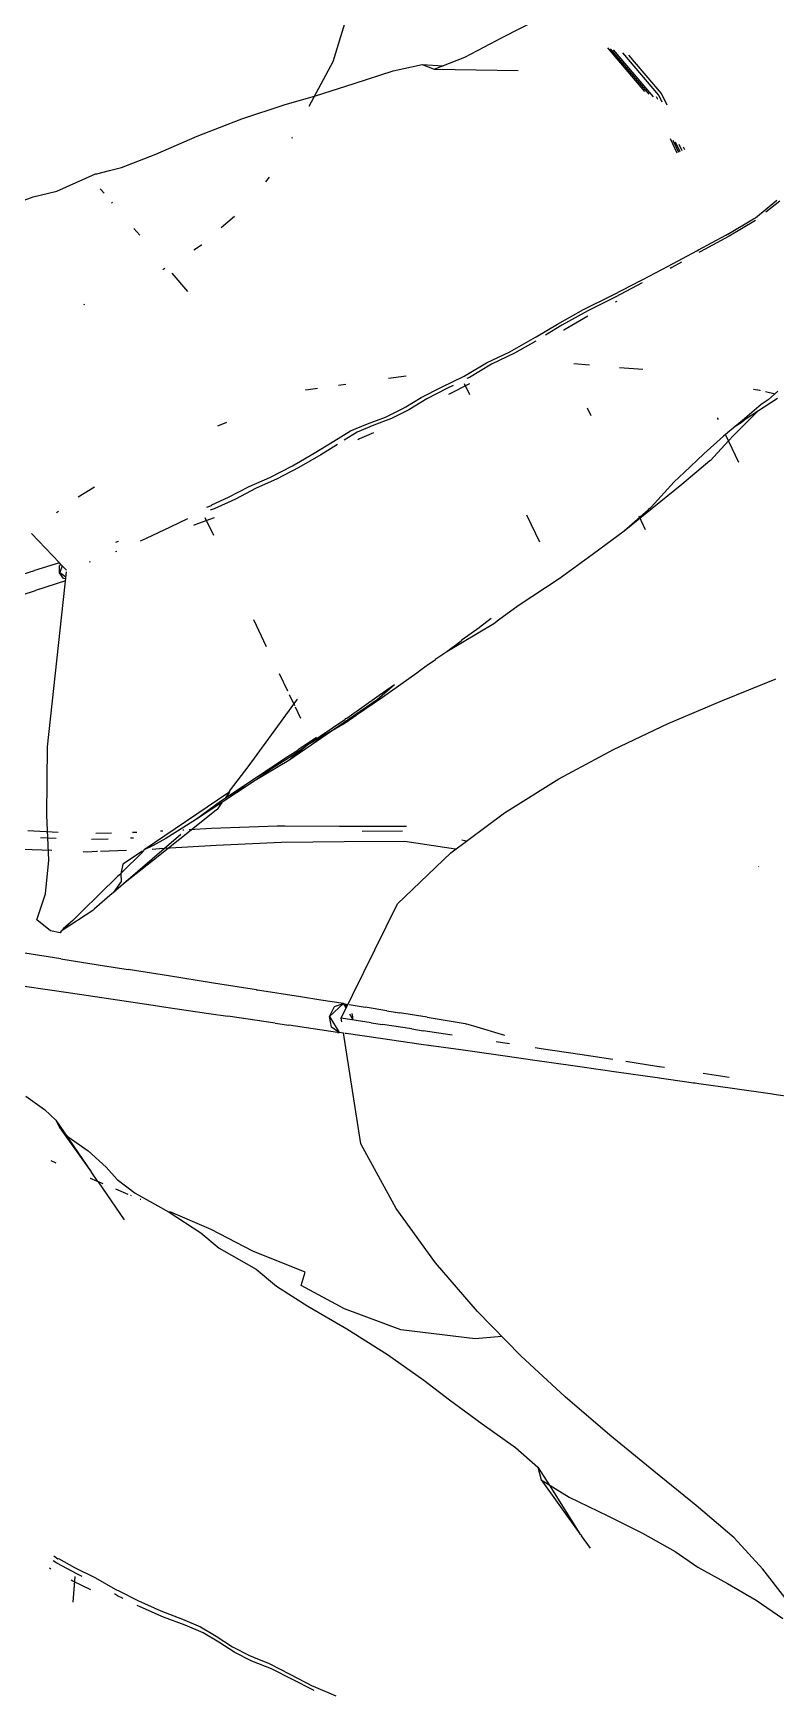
# Model space of a CAD drawing. Header units: metres. Extents: x 113 to 8702, y -1158 to 1243.
# Drawn here: x 5913.9681 to 5914.0155, y -734.3533 to -734.2476 of the extents above; entities that cross this region are included whole.
import ezdxf

# ---------------------------------------------------------------- set-up
doc = ezdxf.new("R2010")
doc.units = ezdxf.units.M
doc.header["$MEASUREMENT"] = 0
doc.layers.add('YELLOW', color=2, linetype='Continuous')

# ---------------------------------------------------------------- blocks, each defined once
blk = doc.blocks.new('EK')
at = {"color": 250}
for p, q in [((5897.6485, -832.4091), (5897.6643, -832.4309)), ((5897.6716, -832.4468), (5897.647, -832.4136)), ((5897.9338, -832.4457), (5897.9379, -832.4312)), ((5897.9345, -832.4268), (5897.9466, -832.4423)), ((5897.9451, -832.4281), (5897.9746, -832.4782)), ((5899.0039, -832.428), (5898.9922, -832.4874)), ((5897.6731, -832.45), (5897.6716, -832.4468)), ((5897.694, -832.4897), (5897.6731, -832.45)), ((5897.6758, -832.4473), (5897.6975, -832.4882)), ((5897.9293, -832.4634), (5897.9316, -832.4537)), ((5897.9316, -832.4537), (5897.9322, -832.4537)), ((5897.9466, -832.4423), (5897.9531, -832.4531)), ((5897.9531, -832.4531), (5897.9755, -832.4824)), ((5898.3674, -832.4531), (5898.367, -832.4521)), ((5898.3952, -832.5343), (5898.3674, -832.4531)), ((5897.9635, -832.4593), (5897.9907, -832.4894)), ((5897.9746, -832.4782), (5897.979, -832.4847)), ((5897.9755, -832.4824), (5897.9844, -832.494)), ((5897.6944, -832.4906), (5897.694, -832.4897)), ((5897.6956, -832.4928), (5897.6944, -832.4906)), ((5897.7156, -832.5352), (5897.6956, -832.4928)), ((5897.6975, -832.4882), (5897.7187, -832.5328)), ((5897.979, -832.4847), (5897.9844, -832.494)), ((5897.9844, -832.494), (5897.9953, -832.509)), ((5897.9907, -832.4894), (5897.992, -832.4908)), ((5897.992, -832.4908), (5897.9978, -832.4972)), ((5898.0387, -832.491), (5897.9953, -832.509)), ((5897.9953, -832.509), (5897.9976, -832.5122)), ((5897.9978, -832.4972), (5898.0053, -832.5048)), ((5898.0053, -832.5048), (5898.0332, -832.5337)), ((5898.6483, -832.4922), (5898.6482, -832.4929)), ((5898.9918, -832.4896), (5898.9801, -832.5492)), ((5898.9922, -832.4874), (5898.9918, -832.4896)), ((5897.7187, -832.5328), (5897.7198, -832.535)), ((5897.9724, -832.5184), (5897.9697, -832.5196)), ((5897.9976, -832.5122), (5898.0227, -832.5432)), ((5898.0332, -832.5337), (5898.034, -832.5343)), ((5899.7499, -832.5101), (5899.7055, -832.5408)), ((5899.7516, -832.5532), (5899.7815, -832.5144)), ((5897.5675, -832.5574), (5897.5491, -832.565)), ((5897.5666, -832.5551), (5897.5517, -832.5612)), ((5897.5655, -832.552), (5897.5553, -832.5562)), ((5897.564, -832.5481), (5897.5597, -832.5498)), ((5897.7167, -832.5376), (5897.7156, -832.5352)), ((5897.738, -832.582), (5897.7167, -832.5376)), ((5898.0227, -832.5432), (5898.0495, -832.5742)), ((5898.034, -832.5343), (5898.0673, -832.5783)), ((5898.426, -832.6175), (5898.3952, -832.5343)), ((5898.9631, -832.5534), (5898.9551, -832.5919)), ((5898.9801, -832.5492), (5898.9703, -832.5995)), ((5899.7055, -832.5408), (5899.6563, -832.5816)), ((5899.7245, -832.5951), (5899.7516, -832.5532)), ((5897.4799, -832.5829), (5897.4134, -832.6339)), ((5897.4774, -832.5785), (5897.417, -832.6249)), ((5897.4956, -832.571), (5897.4774, -832.5785)), ((5897.4903, -832.5786), (5897.4799, -832.5829)), ((5897.5684, -832.5596), (5897.5466, -832.5686)), ((5897.7327, -832.5615), (5897.7401, -832.5769)), ((5897.7558, -832.6213), (5897.738, -832.582)), ((5897.7401, -832.5769), (5897.7412, -832.5792)), ((5898.0495, -832.5742), (5898.0629, -832.5898)), ((5898.0673, -832.5783), (5898.1332, -832.6689)), ((5899.6563, -832.5816), (5899.6044, -832.6362)), ((5897.4729, -832.6038), (5897.4048, -832.656)), ((5897.4773, -832.5974), (5897.4065, -832.6518)), ((5897.4819, -832.5908), (5897.4082, -832.6473)), ((5897.486, -832.5849), (5897.482, -832.5865)), ((5898.0629, -832.5898), (5898.0992, -832.6265)), ((5898.9688, -832.6074), (5898.9576, -832.6648)), ((5898.9692, -832.605), (5898.9688, -832.6074)), ((5898.9703, -832.5995), (5898.9692, -832.605)), ((5899.6975, -832.6384), (5899.7245, -832.5951)), ((5897.7576, -832.6252), (5897.7558, -832.6213)), ((5897.7762, -832.6658), (5897.7576, -832.6252)), ((5897.7609, -832.6223), (5897.7803, -832.6644)), ((5897.8862, -832.663), (5897.8909, -832.6284)), ((5898.0992, -832.6265), (5898.0996, -832.627)), ((5898.0996, -832.627), (5898.1011, -832.6283)), ((5898.1011, -832.6283), (5898.1022, -832.631)), ((5898.1022, -832.631), (5898.1033, -832.6312)), ((5898.1033, -832.6312), (5898.1332, -832.6689)), ((5898.4609, -832.7016), (5898.426, -832.6175)), ((5898.1327, -832.6365), (5898.1116, -832.6453)), ((5898.9432, -832.6498), (5898.9408, -832.6613)), ((5899.6044, -832.6362), (5899.5498, -832.697)), ((5899.6723, -832.6714), (5899.6975, -832.6384)), ((5897.7767, -832.667), (5897.7762, -832.6658)), ((5897.778, -832.6699), (5897.7767, -832.667)), ((5897.7962, -832.7125), (5897.778, -832.6699)), ((5897.7803, -832.6644), (5897.7985, -832.7065)), ((5897.787, -832.6622), (5897.7879, -832.6643)), ((5898.1332, -832.6689), (5898.1664, -832.7189)), ((5898.9408, -832.6613), (5898.9313, -832.7074)), ((5898.9576, -832.6648), (5898.9464, -832.7221)), ((5899.6422, -832.719), (5899.6723, -832.6714)), ((5897.7985, -832.7065), (5897.8185, -832.7465)), ((5897.8067, -832.7067), (5897.8257, -832.744)), ((5897.877, -832.7316), (5897.88, -832.708)), ((5898.5008, -832.7861), (5898.4609, -832.7016)), ((5899.5498, -832.697), (5899.4921, -832.7606)), ((5897.8162, -832.7529), (5897.7962, -832.7125)), ((5897.957, -832.7093), (5897.9452, -832.7142)), ((5898.1664, -832.7189), (5898.1997, -832.7704)), ((5898.9273, -832.727), (5898.9172, -832.7759)), ((5898.9464, -832.7221), (5898.9357, -832.7769)), ((5899.6133, -832.7699), (5899.6422, -832.719)), ((5897.8339, -832.786), (5897.8162, -832.7529)), ((5897.8185, -832.7465), (5897.832, -832.7716)), ((5897.8257, -832.744), (5897.826, -832.7446)), ((5897.3803, -832.8129), (5897.3563, -832.7593)), ((5898.1997, -832.7704), (5898.237, -832.834)), ((5898.9172, -832.7759), (5898.9053, -832.8335)), ((5898.9357, -832.7769), (5898.9261, -832.826)), ((5899.4921, -832.7606), (5899.4309, -832.8247)), ((5899.5824, -832.8263), (5899.6133, -832.7699)), ((5897.4234, -832.9186), (5897.4317, -832.7922)), ((5897.8345, -832.7872), (5897.8339, -832.786)), ((5897.8363, -832.7906), (5897.8345, -832.7872)), ((5897.8544, -832.8266), (5897.8363, -832.7906)), ((5897.8402, -832.787), (5897.8567, -832.8196)), ((5898.1428, -832.7966), (5898.1013, -832.8138)), ((5898.5474, -832.8705), (5898.5008, -832.7861)), ((5899.6413, -832.8111), (5899.6605, -832.7988)), ((5897.4074, -832.8713), (5897.3803, -832.8129)), ((5897.8691, -832.8628), (5897.8544, -832.8266)), ((5897.8567, -832.8196), (5897.8715, -832.8555)), ((5898.9261, -832.826), (5898.9239, -832.8373)), ((5899.4309, -832.8247), (5899.3656, -832.8882)), ((5899.5538, -832.8672), (5899.6384, -832.813)), ((5899.5538, -832.8672), (5899.5824, -832.8263)), ((5899.562, -832.8554), (5899.6384, -832.813)), ((5899.6384, -832.813), (5899.6402, -832.811)), ((5899.6402, -832.811), (5899.6413, -832.8111)), ((5897.8715, -832.8555), (5897.8897, -832.8896)), ((5898.237, -832.834), (5898.2572, -832.8647)), ((5898.9053, -832.8335), (5898.9035, -832.8424)), ((5898.9239, -832.8373), (5898.9125, -832.8955)), ((5899.5345, -832.871), (5899.562, -832.8554)), ((5897.4234, -832.9186), (5897.4074, -832.8713)), ((5897.8845, -832.892), (5897.8691, -832.8628)), ((5898.2543, -832.8756), (5898.2667, -832.8939)), ((5898.2572, -832.8647), (5898.2623, -832.8721)), ((5898.2623, -832.8721), (5898.3011, -832.9446)), ((5898.6034, -832.9545), (5898.5474, -832.8705)), ((5898.8955, -832.8809), (5898.8933, -832.8915)), ((5899.5034, -832.9033), (5899.5345, -832.871)), ((5899.5345, -832.871), (5899.5538, -832.8672)), ((5897.4151, -832.9363), (5897.4189, -832.905)), ((5897.8852, -832.8933), (5897.8845, -832.892)), ((5897.8872, -832.8972), (5897.8852, -832.8933)), ((5897.9021, -832.932), (5897.8872, -832.8972)), ((5897.8897, -832.8896), (5897.8913, -832.8933)), ((5897.9162, -832.8904), (5897.899, -832.8976)), ((5897.8994, -832.8899), (5897.9132, -832.9213)), ((5898.2667, -832.8939), (5898.2672, -832.8942)), ((5898.2672, -832.8942), (5898.2842, -832.921)), ((5898.8824, -832.8875), (5898.8661, -832.9332)), ((5898.8933, -832.8915), (5898.8914, -832.9008)), ((5898.9125, -832.8955), (5898.901, -832.9543)), ((5899.3656, -832.8882), (5899.2955, -832.95)), ((5899.465, -832.9516), (5899.5034, -832.9033)), ((5897.4151, -832.9363), (5897.4234, -832.9186)), ((5897.9005, -832.9147), (5897.9046, -832.9241)), ((5897.916, -832.9638), (5897.9021, -832.932)), ((5897.9046, -832.9241), (5897.9185, -832.9554)), ((5897.9132, -832.9213), (5897.9138, -832.9225)), ((5898.2842, -832.921), (5898.2846, -832.9216)), ((5898.2846, -832.9216), (5898.2859, -832.9222)), ((5898.2859, -832.9222), (5898.3011, -832.9446)), ((5898.5867, -832.9321), (5898.5856, -832.937)), ((5898.5871, -832.93), (5898.5867, -832.9321)), ((5898.8661, -832.9332), (5898.8626, -832.9434)), ((5899.335, -832.9152), (5899.3367, -832.9554)), ((5897.4226, -832.9805), (5897.4151, -832.9363)), ((5897.9185, -832.9554), (5897.9339, -832.9832)), ((5898.3011, -832.9446), (5898.3101, -832.9604)), ((5898.5985, -832.947), (5898.5828, -833.0225)), ((5898.6762, -833.0384), (5898.6034, -832.9545)), ((5898.8492, -833.0025), (5898.8614, -832.9461)), ((5898.8614, -832.9461), (5898.8626, -832.9434)), ((5898.901, -832.9543), (5898.8894, -833.0139)), ((5899.2955, -832.95), (5899.2194, -833.009)), ((5899.3367, -832.9554), (5899.3173, -833.0662)), ((5899.4266, -832.9987), (5899.465, -832.9516)), ((5897.4388, -833.0402), (5897.4226, -832.9805)), ((5897.9289, -832.9874), (5897.916, -832.9638)), ((5898.3101, -832.9604), (5898.3116, -832.9627)), ((5898.3116, -832.9627), (5898.3126, -832.9629)), ((5898.3126, -832.9629), (5898.3184, -832.9734)), ((5898.3184, -832.9734), (5898.326, -832.9846)), ((5898.8778, -832.9666), (5898.869, -833.0097)), ((5897.8846, -833.011), (5897.8822, -832.9845)), ((5897.9314, -832.992), (5897.9289, -832.9874)), ((5897.943, -833.0186), (5897.9314, -832.992)), ((5897.9339, -832.9832), (5897.9455, -833.0096)), ((5898.326, -832.9846), (5898.3304, -832.9913)), ((5898.3304, -832.9913), (5898.3648, -833.0448)), ((5898.8492, -833.0025), (5898.8403, -833.0437)), ((5899.3947, -833.036), (5899.4266, -832.9987)), ((5897.9518, -833.0461), (5897.943, -833.0186)), ((5897.9455, -833.0096), (5897.9544, -833.0369)), ((5898.3466, -833.0259), (5898.3678, -833.0532)), ((5898.3466, -833.0259), (5898.3612, -833.0497)), ((5898.5547, -833.1195), (5898.5595, -833.027)), ((5898.5595, -833.027), (5898.56, -833.0188)), ((5898.5673, -833.0255), (5898.5644, -833.086)), ((5898.5828, -833.0225), (5898.5789, -833.1139)), ((5898.8655, -833.0265), (5898.8565, -833.0701)), ((5898.8655, -833.0265), (5898.869, -833.0097)), ((5898.8894, -833.0139), (5898.8775, -833.0745)), ((5899.2194, -833.009), (5899.1347, -833.064)), ((5897.3419, -833.0473), (5897.4044, -833.0704)), ((5897.4542, -833.0993), (5897.4388, -833.0402)), ((5897.9609, -833.0722), (5897.9518, -833.0461)), ((5897.9544, -833.0369), (5897.9636, -833.0626)), ((5897.9658, -833.038), (5897.9736, -833.0594)), ((5898.3612, -833.0497), (5898.3935, -833.1004)), ((5898.3648, -833.0448), (5898.389, -833.0854)), ((5898.3678, -833.0532), (5898.452, -833.1906)), ((5898.8438, -833.1318), (5898.6762, -833.0384)), ((5898.8361, -833.0628), (5898.8403, -833.0437)), ((5899.3532, -833.0886), (5899.3947, -833.036)), ((5897.4044, -833.0704), (5897.4695, -833.1097)), ((5897.8914, -833.087), (5897.8904, -833.076)), ((5897.9749, -833.0984), (5897.9609, -833.0722)), ((5897.9636, -833.0626), (5897.9744, -833.0825)), ((5897.9736, -833.0594), (5897.9752, -833.0622)), ((5898.8361, -833.0628), (5898.8292, -833.0949)), ((5898.853, -833.0873), (5898.8565, -833.0701)), ((5898.8775, -833.0745), (5898.8675, -833.1258)), ((5899.1347, -833.064), (5899.0346, -833.1123)), ((5899.3173, -833.0662), (5899.2814, -833.1496)), ((5897.4653, -833.1471), (5897.4542, -833.0993)), ((5897.9919, -833.1286), (5897.9749, -833.0984)), ((5897.9802, -833.093), (5897.9949, -833.1188)), ((5898.389, -833.0854), (5898.3898, -833.086)), ((5898.3898, -833.086), (5898.3912, -833.0883)), ((5898.3912, -833.0883), (5898.393, -833.0914)), ((5898.393, -833.0914), (5898.4002, -833.1031)), ((5898.3935, -833.1004), (5898.3936, -833.1021)), ((5898.3936, -833.1021), (5898.3939, -833.1026)), ((5898.3939, -833.1026), (5898.3951, -833.1033)), ((5898.3951, -833.1033), (5898.43, -833.1611)), ((5898.4002, -833.1031), (5898.43, -833.1611)), ((5898.824, -833.1187), (5898.8292, -833.0949)), ((5898.853, -833.0873), (5898.8438, -833.1318)), ((5899.3118, -833.1474), (5899.3532, -833.0886)), ((5897.8958, -833.1362), (5897.8942, -833.1185)), ((5898.0058, -833.1562), (5897.9919, -833.1286)), ((5897.9949, -833.1188), (5898.0122, -833.1527)), ((5898.5503, -833.2016), (5898.5547, -833.1195)), ((5898.5789, -833.1139), (5898.5748, -833.2079)), ((5898.8221, -833.1273), (5898.815, -833.1609)), ((5898.8221, -833.1273), (5898.8236, -833.1206)), ((5898.8221, -833.1273), (5898.8264, -833.1221)), ((5898.8292, -833.1237), (5898.8221, -833.1273)), ((5898.8259, -833.1409), (5898.8221, -833.1273)), ((5898.8221, -833.1273), (5898.8402, -833.1492)), ((5898.8374, -833.1156), (5898.8427, -833.115)), ((5898.8458, -833.1152), (5898.8386, -833.1188)), ((5898.8427, -833.115), (5898.8472, -833.1153)), ((5898.8492, -833.1313), (5898.8438, -833.1318)), ((5898.8667, -833.1295), (5898.8654, -833.1363)), ((5899.0346, -833.1123), (5898.8659, -833.1295)), ((5898.8675, -833.1258), (5898.8671, -833.1276)), ((5897.4831, -833.2117), (5897.4653, -833.1471)), ((5897.5149, -833.1372), (5897.5165, -833.1381)), ((5897.896, -833.1368), (5897.8958, -833.1362)), ((5898.0064, -833.1574), (5898.0058, -833.1562)), ((5898.009, -833.1625), (5898.0064, -833.1574)), ((5898.0122, -833.1527), (5898.028, -833.1872)), ((5898.4198, -833.1475), (5898.43, -833.1611)), ((5898.4198, -833.1475), (5898.4354, -833.1739)), ((5898.8402, -833.1492), (5898.8259, -833.1409)), ((5898.8402, -833.1492), (5898.8654, -833.1363)), ((5898.8565, -833.1472), (5898.8402, -833.1492)), ((5898.8649, -833.1388), (5898.8504, -833.2111)), ((5898.8654, -833.1363), (5898.8565, -833.1472)), ((5898.8649, -833.1388), (5898.8654, -833.1363)), ((5899.2814, -833.1496), (5899.2431, -833.2128)), ((5899.2744, -833.2046), (5899.3118, -833.1474)), ((5897.5728, -833.1749), (5897.5798, -833.1808)), ((5898.0248, -833.1974), (5898.009, -833.1625)), ((5898.3703, -833.1775), (5898.3534, -833.1845)), ((5898.3607, -833.1734), (5898.3996, -833.2053)), ((5898.3899, -833.1694), (5898.3724, -833.1766)), ((5898.43, -833.1611), (5898.452, -833.1906)), ((5898.43, -833.1611), (5898.442, -833.1794)), ((5898.4354, -833.1739), (5898.4365, -833.1757)), ((5898.4365, -833.1757), (5898.4379, -833.1766)), ((5898.4379, -833.1766), (5898.446, -833.1916)), ((5898.442, -833.1794), (5898.4653, -833.2205)), ((5898.815, -833.1609), (5898.8085, -833.1917)), ((5898.0367, -833.229), (5898.0248, -833.1974)), ((5898.028, -833.1872), (5898.04, -833.2185)), ((5898.3479, -833.1868), (5898.3212, -833.1978)), ((5898.3996, -833.2053), (5898.4587, -833.2526)), ((5898.446, -833.1916), (5898.5083, -833.2966)), ((5898.452, -833.1906), (5898.4808, -833.2454)), ((5898.5496, -833.2133), (5898.55, -833.2062)), ((5898.55, -833.2062), (5898.5503, -833.2016)), ((5898.8085, -833.1917), (5898.795, -833.2555)), ((5899.223, -833.2059), (5899.1874, -833.283)), ((5899.2431, -833.2128), (5899.223, -833.2059)), ((5899.2422, -833.2499), (5899.2744, -833.2046)), ((5899.8484, -833.2222), (5899.8628, -833.1924)), ((5897.5059, -833.2799), (5897.4831, -833.2117)), ((5897.6295, -833.2303), (5897.6457, -833.2509)), ((5898.0512, -833.2611), (5898.0367, -833.229)), ((5898.04, -833.2185), (5898.0546, -833.2504)), ((5898.2792, -833.2152), (5898.238, -833.2323)), ((5898.4653, -833.2205), (5898.479, -833.242)), ((5898.5481, -833.3124), (5898.5496, -833.2133)), ((5898.5748, -833.2079), (5898.5741, -833.3067)), ((5898.8462, -833.2318), (5898.8321, -833.3021)), ((5898.8462, -833.2318), (5898.8504, -833.2111)), ((5899.8266, -833.26), (5899.8459, -833.2274)), ((5899.8534, -833.2249), (5899.8345, -833.2573)), ((5899.8459, -833.2274), (5899.8478, -833.2234)), ((5899.8478, -833.2234), (5899.8484, -833.2222)), ((5898.0546, -833.2504), (5898.0679, -833.2833)), ((5898.4587, -833.2526), (5898.4918, -833.281)), ((5898.4808, -833.2454), (5898.4842, -833.2508)), ((5898.4842, -833.2508), (5898.5038, -833.2892)), ((5898.4842, -833.2508), (5898.5332, -833.3338)), ((5898.7947, -833.2569), (5898.7811, -833.3211)), ((5898.7947, -833.2569), (5898.795, -833.2555)), ((5898.7947, -833.2569), (5898.7953, -833.2566)), ((5899.215, -833.2792), (5899.2422, -833.2499)), ((5899.8345, -833.2573), (5899.8175, -833.2871)), ((5897.5297, -833.3437), (5897.5059, -833.2799)), ((5897.6696, -833.2814), (5897.6701, -833.2819)), ((5897.6701, -833.2819), (5897.6769, -833.294)), ((5897.9432, -833.2717), (5897.9384, -833.2576)), ((5898.0614, -833.2868), (5898.0512, -833.2611)), ((5898.4918, -833.281), (5898.4964, -833.2844)), ((5898.4952, -833.2822), (5898.5038, -833.2892)), ((5899.1804, -833.333), (5899.215, -833.2792)), ((5899.8093, -833.2901), (5899.8266, -833.26)), ((5897.7385, -833.3062), (5897.71, -833.3281)), ((5898.0625, -833.2874), (5898.0614, -833.2868)), ((5898.0644, -833.2942), (5898.0625, -833.2874)), ((5898.0679, -833.2833), (5898.0696, -833.2893)), ((5898.1078, -833.2862), (5898.0803, -833.2976)), ((5898.0813, -833.2843), (5898.0902, -833.3136)), ((5898.4964, -833.2844), (5898.4967, -833.285)), ((5898.4967, -833.285), (5898.5752, -833.4151)), ((5898.5083, -833.2966), (5898.5332, -833.3338)), ((5898.5102, -833.2949), (5898.5201, -833.3024)), ((5898.5201, -833.3024), (5898.5206, -833.3031)), ((5898.5206, -833.3031), (5898.536, -833.3247)), ((5898.5741, -833.3067), (5898.575, -833.3843)), ((5898.8264, -833.3304), (5898.8321, -833.3021)), ((5899.1874, -833.283), (5899.1515, -833.3436)), ((5899.7984, -833.3133), (5899.8093, -833.2901)), ((5899.8175, -833.2871), (5899.8042, -833.316)), ((5898.0807, -833.3241), (5898.092, -833.3511)), ((5898.0902, -833.3136), (5898.0911, -833.3157)), ((5898.536, -833.3247), (5898.5918, -833.4018)), ((5898.5481, -833.3461), (5898.5481, -833.3124)), ((5898.7811, -833.3211), (5898.7669, -833.3883)), ((5898.8135, -833.3949), (5898.8264, -833.3304)), ((5899.7811, -833.3443), (5899.7957, -833.3192)), ((5899.8042, -833.316), (5899.7899, -833.341)), ((5899.7957, -833.3192), (5899.7984, -833.3133)), ((5897.547, -833.3964), (5897.5297, -833.3437)), ((5897.7024, -833.3392), (5897.7041, -833.3421)), ((5898.092, -833.3511), (5898.107, -833.3877)), ((5898.5332, -833.3338), (5898.5421, -833.3498)), ((5898.5421, -833.3498), (5898.5444, -833.3539)), ((5898.5444, -833.3539), (5898.5598, -833.3814)), ((5898.5481, -833.3556), (5898.5481, -833.3539)), ((5899.1515, -833.3436), (5899.1226, -833.4031)), ((5899.156, -833.3598), (5899.1804, -833.333)), ((5899.7641, -833.3677), (5899.7811, -833.3443)), ((5899.7899, -833.341), (5899.7732, -833.3643)), ((5897.6501, -833.374), (5897.6395, -833.3822)), ((5898.5553, -833.3588), (5898.6248, -833.4487)), ((5898.5598, -833.3814), (5898.5693, -833.401)), ((5899.1223, -833.4056), (5899.156, -833.3598)), ((5899.7485, -833.3904), (5899.7641, -833.3677)), ((5899.7732, -833.3643), (5899.7579, -833.3869)), ((5897.5505, -833.4146), (5897.547, -833.3964)), ((5898.107, -833.3877), (5898.1107, -833.3972)), ((5898.5481, -833.389), (5898.5481, -833.3856)), ((5898.5693, -833.401), (5898.5752, -833.4151)), ((5898.575, -833.3843), (5898.575, -833.3919)), ((5898.575, -833.3919), (5898.5752, -833.4029)), ((5898.5918, -833.4018), (5898.6248, -833.4487)), ((5898.7669, -833.3883), (5898.7542, -833.4485)), ((5898.8097, -833.4134), (5898.8135, -833.3949)), ((5899.0913, -833.4551), (5899.1223, -833.4056)), ((5899.1226, -833.4031), (5899.1223, -833.4056)), ((5899.7357, -833.4173), (5899.7485, -833.3904)), ((5899.7579, -833.3869), (5899.7452, -833.4137)), ((5897.5546, -833.4336), (5897.5505, -833.4146)), ((5897.5843, -833.4245), (5897.5775, -833.4298)), ((5897.5999, -833.4126), (5897.5985, -833.4136)), ((5898.11, -833.4337), (5898.1088, -833.4298)), ((5898.5478, -833.4314), (5898.5479, -833.4248)), ((5898.557, -833.4303), (5898.5569, -833.4346)), ((5898.5752, -833.4151), (5898.5756, -833.4158)), ((5898.5756, -833.4158), (5898.5777, -833.4166)), ((5898.5777, -833.4166), (5898.5773, -833.4186)), ((5898.5773, -833.4186), (5898.5779, -833.419)), ((5898.5777, -833.4166), (5898.6086, -833.4517)), ((5898.5779, -833.419), (5898.5952, -833.4482)), ((5898.7991, -833.4666), (5898.8097, -833.4134)), ((5899.7214, -833.4489), (5899.7357, -833.4173)), ((5899.7452, -833.4137), (5899.7311, -833.4455)), ((5897.5546, -833.4358), (5897.5546, -833.4336)), ((5897.5773, -833.4955), (5897.5546, -833.4358)), ((5898.1242, -833.4328), (5898.1249, -833.435)), ((5898.5748, -833.4415), (5898.5744, -833.481)), ((5898.5952, -833.4482), (5898.6095, -833.4519)), ((5898.6095, -833.4519), (5898.6135, -833.4572)), ((5898.6095, -833.4519), (5898.6211, -833.452)), ((5898.6211, -833.452), (5898.6375, -833.4651)), ((5898.6248, -833.4487), (5898.6375, -833.4651)), ((5898.7447, -833.4934), (5898.7542, -833.4485)), ((5899.069, -833.4812), (5899.0913, -833.4551)), ((5899.1013, -833.4472), (5899.1009, -833.4482)), ((5899.7042, -833.4828), (5899.7214, -833.4489)), ((5899.7311, -833.4455), (5899.7141, -833.4796)), ((5897.7504, -833.4627), (5897.7508, -833.4642)), ((5898.0392, -833.487), (5898.0252, -833.4616)), ((5898.1376, -833.4738), (5898.1381, -833.4754)), ((5898.5467, -833.4867), (5898.5471, -833.4631)), ((5898.5563, -833.4685), (5898.5559, -833.4937)), ((5898.6135, -833.4572), (5898.6885, -833.5419)), ((5898.6375, -833.4651), (5898.6386, -833.4665)), ((5898.6386, -833.4665), (5898.6601, -833.4942)), ((5898.7849, -833.5367), (5898.7991, -833.4666)), ((5899.0498, -833.4966), (5899.069, -833.4812)), ((5899.0712, -833.5101), (5899.1303, -833.4737)), ((5899.0924, -833.4659), (5899.0838, -833.4839)), ((5899.0948, -833.4608), (5899.0943, -833.4619)), ((5899.7141, -833.4796), (5899.7115, -833.4841)), ((5897.5844, -833.5311), (5897.5773, -833.4955)), ((5898.5742, -833.5012), (5898.5736, -833.5071)), ((5898.5743, -833.4864), (5898.5742, -833.5012)), ((5898.5743, -833.4856), (5898.5743, -833.4864)), ((5898.6601, -833.4942), (5898.6624, -833.4972)), ((5898.6624, -833.4972), (5898.691, -833.5463)), ((5898.733, -833.549), (5898.7447, -833.4934)), ((5899.0237, -833.5228), (5899.0498, -833.4966)), ((5899.0747, -833.5027), (5899.0658, -833.5214)), ((5899.689, -833.5097), (5899.7042, -833.4828)), ((5899.7001, -833.5045), (5899.6955, -833.5128)), ((5897.6013, -833.5854), (5897.5844, -833.5311)), ((5898.0612, -833.5205), (5898.0591, -833.5176)), ((5898.1369, -833.5203), (5898.0905, -833.5601)), ((5898.1394, -833.5182), (5898.1369, -833.5203)), ((5898.1369, -833.5203), (5898.1467, -833.5585)), ((5898.1418, -833.5164), (5898.1394, -833.5182)), ((5898.1413, -833.5204), (5898.1394, -833.5182)), ((5898.1519, -833.5211), (5898.1413, -833.5204)), ((5898.1485, -833.51), (5898.1418, -833.5164)), ((5898.1418, -833.5164), (5898.1517, -833.5203)), ((5898.4127, -833.5522), (5898.1512, -833.5103)), ((5898.1517, -833.5203), (5898.1585, -833.5115)), ((5898.1608, -833.5152), (5898.1519, -833.5211)), ((5898.1616, -833.512), (5898.1608, -833.5152)), ((5898.1645, -833.5124), (5898.1768, -833.5586)), ((5898.6761, -833.528), (5898.6876, -833.5424)), ((5898.9753, -833.5691), (5899.0554, -833.5199)), ((5898.9902, -833.5614), (5899.0554, -833.5199)), ((5899.0013, -833.5517), (5899.0237, -833.5228)), ((5899.0554, -833.5199), (5899.0563, -833.52)), ((5899.0563, -833.52), (5899.0708, -833.5109)), ((5899.0658, -833.5214), (5899.0655, -833.5219)), ((5899.6669, -833.5446), (5899.6854, -833.5162)), ((5899.6854, -833.5162), (5899.689, -833.5097)), ((5899.6955, -833.5128), (5899.6925, -833.5175)), ((5898.5156, -833.5586), (5898.4127, -833.5522)), ((5898.5374, -833.5884), (5898.542, -833.5428)), ((5898.5514, -833.5465), (5898.5491, -833.5701)), ((5898.5694, -833.5538), (5898.5654, -833.5985)), ((5898.6876, -833.5424), (5898.69, -833.5446)), ((5898.6938, -833.548), (5898.6898, -833.5623)), ((5898.691, -833.5463), (5898.6938, -833.548)), ((5898.733, -833.549), (5898.7217, -833.6023)), ((5898.7711, -833.6055), (5898.7849, -833.5367)), ((5898.9944, -833.5574), (5899.0013, -833.5517)), ((5899.6495, -833.5753), (5899.6669, -833.5446)), ((5899.6845, -833.5526), (5899.67, -833.5789)), ((5898.1586, -833.605), (5898.1467, -833.5585)), ((5898.196, -833.6302), (5898.1768, -833.5586)), ((5898.5833, -833.5594), (5898.5156, -833.5586)), ((5898.6338, -833.5666), (5898.5833, -833.5594)), ((5898.6722, -833.5817), (5898.6338, -833.5666)), ((5898.6898, -833.5623), (5898.6722, -833.5817)), ((5898.9585, -833.5851), (5898.9753, -833.5691)), ((5898.9753, -833.5691), (5898.9879, -833.5628)), ((5898.9879, -833.5628), (5898.9886, -833.5622)), ((5898.9886, -833.5622), (5898.9902, -833.5614)), ((5898.9902, -833.5614), (5898.9944, -833.5574)), ((5899.0399, -833.5716), (5899.036, -833.5791)), ((5899.6349, -833.5988), (5899.6495, -833.5753)), ((5899.6601, -833.5717), (5899.6416, -833.6019)), ((5899.664, -833.5648), (5899.6601, -833.5717)), ((5899.7015, -833.5802), (5899.6632, -833.5752)), ((5899.67, -833.5789), (5899.6686, -833.5813)), ((5898.9365, -833.6122), (5898.9585, -833.5851)), ((5899.6307, -833.6055), (5899.6351, -833.6)), ((5899.6351, -833.6), (5899.6349, -833.5988)), ((5899.6416, -833.6019), (5899.6378, -833.6069)), ((5899.6502, -833.6113), (5899.6487, -833.6133))]:
    blk.add_line(p, q, dxfattribs=at)

msp = doc.modelspace()

# ---------------------------------------------------------------- hatches: boundary and pattern name
at = {"layer": 'YELLOW'}
h = msp.add_hatch(dxfattribs=at)
h.set_pattern_fill('ANSI31', color=15, scale=0.8983, angle=315)
h.set_pattern_definition([(0, (0.55346, 22.75361), (3e-17, 0.1122875), [])])
edge = h.paths.add_edge_path()
edge.add_line((5914.16149, -732.82808), (5914.16149, -732.77525))
edge.add_line((5914.16149, -732.77525), (5913.60805, -732.77525))
edge.add_line((5913.60805, -732.77525), (5913.60805, -732.65859))
edge.add_line((5913.60805, -732.65859), (5912.99605, -732.65859))
edge.add_line((5912.99605, -732.65859), (5912.99605, -732.74774))
edge.add_line((5912.99605, -732.74774), (5913.01781, -732.74774))
edge.add_line((5913.01781, -732.74774), (5912.99605, -732.79228))
edge.add_line((5912.99605, -732.79228), (5912.97429, -732.74774))
edge.add_line((5912.97429, -732.74774), (5912.99605, -732.74774))
edge.add_line((5912.99605, -732.74774), (5912.99605, -732.65859))
edge.add_line((5912.99605, -732.65859), (5912.35455, -732.65859))
edge.add_line((5912.35455, -732.65859), (5912.35455, -732.76401))
edge.add_line((5912.35455, -732.76401), (5911.79583, -732.76401))
edge.add_line((5911.79583, -732.76401), (5911.79583, -732.78508))
edge.add_line((5911.79583, -732.78508), (5911.88012, -732.78508))
edge.add_line((5911.88012, -732.78508), (5911.88012, -732.80615))
edge.add_line((5911.88012, -732.80615), (5911.33224, -732.80615))
edge.add_line((5911.33224, -732.80615), (5911.33224, -732.78508))
edge.add_line((5911.33224, -732.78508), (5911.41653, -732.78508))
edge.add_line((5911.41653, -732.78508), (5911.41653, -732.76401))
edge.add_line((5911.41653, -732.76401), (5910.85781, -732.76401))
edge.add_arc((5910.85781, -732.77719), 0.01318, 90, 180.0005)
edge.add_line((5910.84463, -732.77719), (5910.84465, -734.61234))
edge.add_line((5910.84465, -734.61234), (5911.79848, -734.61234))
edge.add_line((5911.79848, -734.61234), (5914.16149, -734.61234))
edge.add_line((5914.16149, -734.61234), (5914.16149, -733.97952))
edge.add_line((5914.16149, -733.97952), (5914.14837, -733.97932))
edge.add_line((5914.14837, -733.97932), (5913.0625, -733.96263))
edge.add_line((5913.0625, -733.96263), (5913.0625, -733.9626))
edge.add_line((5913.0625, -733.9626), (5913.02803, -733.96207))
edge.add_arc((5914.1787, -733.97875), 1.1508, 90.85685, 179.1691, ccw=False)
h.paths.add_polyline_path([(5912.37535, -733.8904), (5912.37535, -734.53879), (5911.72763, -734.53879), (5911.72763, -733.8904), (5912.28807, -733.8904), (5912.28807, -733.87085), (5912.35553, -733.87085), (5912.35553, -733.8904)], flags=16)
h.paths.add_polyline_path([(5912.35846, -733.90728), (5912.35846, -734.5219), (5911.82286, -734.5219), (5911.82286, -733.90728)], flags=0)
h.paths.add_polyline_path([(5913.63819, -734.06349), (5913.63819, -734.53321), (5912.45799, -734.53321), (5912.45799, -734.06349)], flags=16)
h.paths.add_polyline_path([(5913.61221, -734.08946), (5913.61221, -734.50723), (5912.48397, -734.50723), (5912.48397, -734.08946)], flags=0)
edge = h.paths.add_edge_path(flags=16)
edge.add_arc((5913.91581, -734.35633), 0.17948, 0, 360)

# ---------------------------------------------------------------- block references
at = {"layer": 'YELLOW', "color": 252, "xscale": 0.04235995126399837, "yscale": 0.04235995126399837, "zscale": 0.04235995126399837, "rotation": 272.9502569749219}
msp.add_blockref('EK', (5936.3716, -482.9505), dxfattribs=at)

doc.saveas('drawing.dxf')
